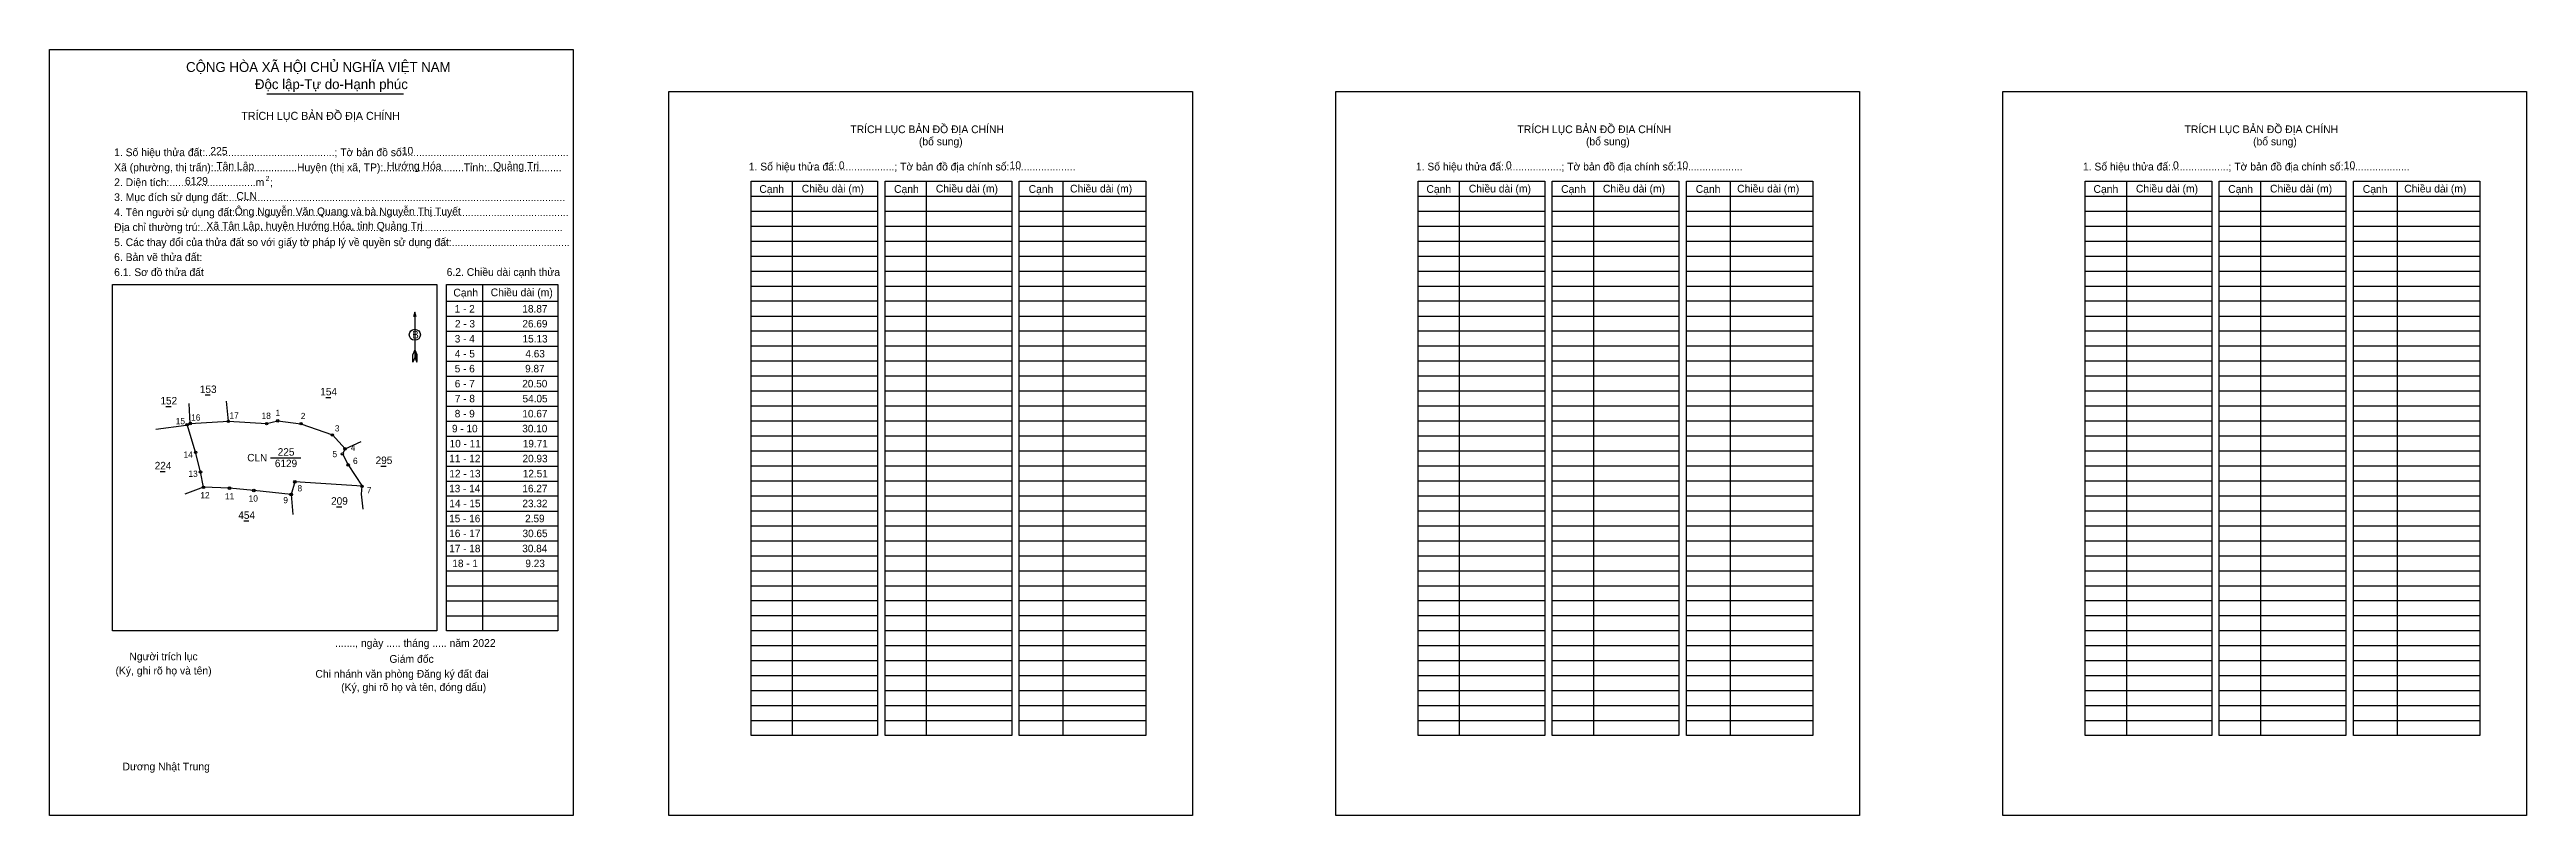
# Model space of a CAD drawing. Extents: x 546083 to 548074, y 1837228 to 1837844.
import ezdxf

# ---------------------------------------------------------------- set-up
doc = ezdxf.new("R2010")
doc.units = 0
for name, color, linetype in [('Level 1', 7, 'Continuous'), ('Level 10', 7, 'Continuous'), ('Level 11', 7, 'Continuous'), ('Level 13', 7, 'Continuous'), ('Level 2', 7, 'Continuous'), ('Level 27', 7, 'Continuous'), ('Level 36', 7, 'Continuous'), ('Level 52', 7, 'Continuous'), ('Level 6', 7, 'Continuous'), ('Level 63', 7, 'Continuous'), ('Level 9', 7, 'Continuous')]:
    doc.layers.add(name, color=color, linetype=linetype)

msp = doc.modelspace()

# ---------------------------------------------------------------- linework, layer by layer
at = {"layer": 'Level 1'}
for p, q in [((546082.6, 1837844.1), (546082.6, 1837844.1)), ((546580.5, 1837810.5), (546580.5, 1837810.5)), ((546679.7, 1837738.3), (546679.7, 1837292.7)), ((546787.5, 1837738.3), (546787.5, 1837292.7)), ((546897.4, 1837738.3), (546897.4, 1837292.7)), ((547216, 1837738.3), (547216, 1837292.7)), ((547323.8, 1837738.3), (547323.8, 1837292.7)), ((547433.7, 1837738.3), (547433.7, 1837292.7)), ((547752.3, 1837738.3), (547752.3, 1837292.7)), ((547860.1, 1837738.3), (547860.1, 1837292.7)), ((547970, 1837738.3), (547970, 1837292.7)), ((546646.6, 1837726.3), (546748.4, 1837726.3)), ((546646.6, 1837714.2), (546748.4, 1837714.2)), ((546754.4, 1837726.3), (546856.2, 1837726.3)), ((546754.4, 1837714.2), (546856.2, 1837714.2)), ((546862.3, 1837726.3), (546964, 1837726.3)), ((546862.3, 1837714.2), (546964, 1837714.2)), ((547182.9, 1837726.3), (547284.7, 1837726.3)), ((547182.9, 1837714.2), (547284.7, 1837714.2)), ((547290.7, 1837726.3), (547392.5, 1837726.3)), ((547290.7, 1837714.2), (547392.5, 1837714.2)), ((547398.6, 1837726.3), (547500.3, 1837726.3)), ((547398.6, 1837714.2), (547500.3, 1837714.2)), ((547719.2, 1837726.3), (547821, 1837726.3)), ((547719.2, 1837714.2), (547821, 1837714.2)), ((547827, 1837726.3), (547928.8, 1837726.3)), ((547827, 1837714.2), (547928.8, 1837714.2)), ((547934.9, 1837726.3), (548036.6, 1837726.3)), ((547934.9, 1837714.2), (548036.6, 1837714.2)), ((546646.6, 1837702.2), (546748.4, 1837702.2)), ((546754.4, 1837702.2), (546856.2, 1837702.2)), ((546862.3, 1837702.2), (546964, 1837702.2)), ((547182.9, 1837702.2), (547284.7, 1837702.2)), ((547290.7, 1837702.2), (547392.5, 1837702.2)), ((547398.6, 1837702.2), (547500.3, 1837702.2)), ((547719.2, 1837702.2), (547821, 1837702.2)), ((547827, 1837702.2), (547928.8, 1837702.2)), ((547934.9, 1837702.2), (548036.6, 1837702.2)), ((546646.6, 1837690.1), (546748.4, 1837690.1)), ((546646.6, 1837678.1), (546748.4, 1837678.1)), ((546754.4, 1837690.1), (546856.2, 1837690.1)), ((546754.4, 1837678.1), (546856.2, 1837678.1)), ((546862.3, 1837690.1), (546964, 1837690.1)), ((546862.3, 1837678.1), (546964, 1837678.1)), ((547182.9, 1837690.1), (547284.7, 1837690.1)), ((547182.9, 1837678.1), (547284.7, 1837678.1)), ((547290.7, 1837690.1), (547392.5, 1837690.1)), ((547290.7, 1837678.1), (547392.5, 1837678.1)), ((547398.6, 1837690.1), (547500.3, 1837690.1)), ((547398.6, 1837678.1), (547500.3, 1837678.1)), ((547719.2, 1837690.1), (547821, 1837690.1)), ((547719.2, 1837678.1), (547821, 1837678.1)), ((547827, 1837690.1), (547928.8, 1837690.1)), ((547827, 1837678.1), (547928.8, 1837678.1)), ((547934.9, 1837690.1), (548036.6, 1837690.1)), ((547934.9, 1837678.1), (548036.6, 1837678.1)), ((546133.3, 1837655.2), (546133.3, 1837655.2)), ((546430.8, 1837655.2), (546430.8, 1837376.8)), ((546646.6, 1837666), (546748.4, 1837666)), ((546754.4, 1837666), (546856.2, 1837666)), ((546862.3, 1837666), (546964, 1837666)), ((547182.9, 1837666), (547284.7, 1837666)), ((547290.7, 1837666), (547392.5, 1837666)), ((547398.6, 1837666), (547500.3, 1837666)), ((547719.2, 1837666), (547821, 1837666)), ((547827, 1837666), (547928.8, 1837666)), ((547934.9, 1837666), (548036.6, 1837666)), ((546401.9, 1837641.8), (546491.3, 1837641.8)), ((546646.6, 1837654), (546748.4, 1837654)), ((546646.6, 1837642), (546748.4, 1837642)), ((546754.4, 1837654), (546856.2, 1837654)), ((546754.4, 1837642), (546856.2, 1837642)), ((546862.3, 1837654), (546964, 1837654)), ((546862.3, 1837642), (546964, 1837642)), ((547182.9, 1837654), (547284.7, 1837654)), ((547182.9, 1837642), (547284.7, 1837642)), ((547290.7, 1837654), (547392.5, 1837654)), ((547290.7, 1837642), (547392.5, 1837642)), ((547398.6, 1837654), (547500.3, 1837654)), ((547398.6, 1837642), (547500.3, 1837642)), ((547719.2, 1837654), (547821, 1837654)), ((547719.2, 1837642), (547821, 1837642)), ((547827, 1837654), (547928.8, 1837654)), ((547827, 1837642), (547928.8, 1837642)), ((547934.9, 1837654), (548036.6, 1837654)), ((547934.9, 1837642), (548036.6, 1837642)), ((546376.3, 1837633), (546376.3, 1837596.6)), ((546401.9, 1837629.7), (546491.3, 1837629.7)), ((546401.9, 1837617.7), (546491.3, 1837617.7)), ((546646.6, 1837629.9), (546748.4, 1837629.9)), ((546646.6, 1837617.9), (546748.4, 1837617.9)), ((546754.4, 1837629.9), (546856.2, 1837629.9)), ((546754.4, 1837617.9), (546856.2, 1837617.9)), ((546862.3, 1837629.9), (546964, 1837629.9)), ((546862.3, 1837617.9), (546964, 1837617.9)), ((547182.9, 1837629.9), (547284.7, 1837629.9)), ((547182.9, 1837617.9), (547284.7, 1837617.9)), ((547290.7, 1837629.9), (547392.5, 1837629.9)), ((547290.7, 1837617.9), (547392.5, 1837617.9)), ((547398.6, 1837629.9), (547500.3, 1837629.9)), ((547398.6, 1837617.9), (547500.3, 1837617.9)), ((547719.2, 1837629.9), (547821, 1837629.9)), ((547719.2, 1837617.9), (547821, 1837617.9)), ((547827, 1837629.9), (547928.8, 1837629.9)), ((547827, 1837617.9), (547928.8, 1837617.9)), ((547934.9, 1837629.9), (548036.6, 1837629.9)), ((547934.9, 1837617.9), (548036.6, 1837617.9)), ((546374.7, 1837592.9), (546374.8, 1837598.9)), ((546376.3, 1837596.6), (546374.7, 1837592.9)), ((546376.3, 1837602.6), (546374.8, 1837598.9)), ((546376.3, 1837602.6), (546377.9, 1837598.9)), ((546376.3, 1837602.1), (546377.9, 1837598.4)), ((546376.3, 1837601.6), (546377.9, 1837597.8)), ((546376.3, 1837601), (546377.9, 1837597.3)), ((546376.3, 1837600.5), (546377.9, 1837596.7)), ((546376.3, 1837600), (546377.9, 1837596.2)), ((546376.3, 1837599.5), (546377.9, 1837595.7)), ((546376.3, 1837598.9), (546377.9, 1837595.1)), ((546376.3, 1837598.4), (546377.9, 1837594.6)), ((546376.3, 1837597.9), (546377.9, 1837594)), ((546376.3, 1837597.4), (546378, 1837593.5)), ((546376.3, 1837596.6), (546378, 1837592.9)), ((546378, 1837592.9), (546377.9, 1837598.9)), ((546401.9, 1837605.6), (546491.3, 1837605.6)), ((546646.6, 1837605.8), (546748.4, 1837605.8)), ((546754.4, 1837605.8), (546856.2, 1837605.8)), ((546862.3, 1837605.8), (546964, 1837605.8)), ((547182.9, 1837605.8), (547284.7, 1837605.8)), ((547290.7, 1837605.8), (547392.5, 1837605.8)), ((547398.6, 1837605.8), (547500.3, 1837605.8)), ((547719.2, 1837605.8), (547821, 1837605.8)), ((547827, 1837605.8), (547928.8, 1837605.8)), ((547934.9, 1837605.8), (548036.6, 1837605.8)), ((546401.9, 1837593.6), (546491.3, 1837593.6)), ((546401.9, 1837581.5), (546491.3, 1837581.5)), ((546646.6, 1837593.8), (546748.4, 1837593.8)), ((546646.6, 1837581.7), (546748.4, 1837581.7)), ((546754.4, 1837593.8), (546856.2, 1837593.8)), ((546754.4, 1837581.7), (546856.2, 1837581.7)), ((546862.3, 1837593.8), (546964, 1837593.8)), ((546862.3, 1837581.7), (546964, 1837581.7)), ((547182.9, 1837593.8), (547284.7, 1837593.8)), ((547182.9, 1837581.7), (547284.7, 1837581.7)), ((547290.7, 1837593.8), (547392.5, 1837593.8)), ((547290.7, 1837581.7), (547392.5, 1837581.7)), ((547398.6, 1837593.8), (547500.3, 1837593.8)), ((547398.6, 1837581.7), (547500.3, 1837581.7)), ((547719.2, 1837593.8), (547821, 1837593.8)), ((547719.2, 1837581.7), (547821, 1837581.7)), ((547827, 1837593.8), (547928.8, 1837593.8)), ((547827, 1837581.7), (547928.8, 1837581.7)), ((547934.9, 1837593.8), (548036.6, 1837593.8)), ((547934.9, 1837581.7), (548036.6, 1837581.7)), ((546401.9, 1837569.5), (546491.3, 1837569.5)), ((546401.9, 1837557.5), (546491.3, 1837557.5)), ((546646.6, 1837569.7), (546748.4, 1837569.7)), ((546646.6, 1837557.6), (546748.4, 1837557.6)), ((546754.4, 1837569.7), (546856.2, 1837569.7)), ((546754.4, 1837557.6), (546856.2, 1837557.6)), ((546862.3, 1837569.7), (546964, 1837569.7)), ((546862.3, 1837557.6), (546964, 1837557.6)), ((547182.9, 1837569.7), (547284.7, 1837569.7)), ((547182.9, 1837557.6), (547284.7, 1837557.6)), ((547290.7, 1837569.7), (547392.5, 1837569.7)), ((547290.7, 1837557.6), (547392.5, 1837557.6)), ((547398.6, 1837569.7), (547500.3, 1837569.7)), ((547398.6, 1837557.6), (547500.3, 1837557.6)), ((547719.2, 1837569.7), (547821, 1837569.7)), ((547719.2, 1837557.6), (547821, 1837557.6)), ((547827, 1837569.7), (547928.8, 1837569.7)), ((547827, 1837557.6), (547928.8, 1837557.6)), ((547934.9, 1837569.7), (548036.6, 1837569.7)), ((547934.9, 1837557.6), (548036.6, 1837557.6)), ((546401.9, 1837545.4), (546491.3, 1837545.4)), ((546646.6, 1837545.6), (546748.4, 1837545.6)), ((546754.4, 1837545.6), (546856.2, 1837545.6)), ((546862.3, 1837545.6), (546964, 1837545.6)), ((547182.9, 1837545.6), (547284.7, 1837545.6)), ((547290.7, 1837545.6), (547392.5, 1837545.6)), ((547398.6, 1837545.6), (547500.3, 1837545.6)), ((547719.2, 1837545.6), (547821, 1837545.6)), ((547827, 1837545.6), (547928.8, 1837545.6)), ((547934.9, 1837545.6), (548036.6, 1837545.6)), ((546401.9, 1837533.4), (546491.3, 1837533.4)), ((546401.9, 1837521.3), (546491.3, 1837521.3)), ((546646.6, 1837533.6), (546748.4, 1837533.6)), ((546646.6, 1837521.5), (546748.4, 1837521.5)), ((546754.4, 1837533.6), (546856.2, 1837533.6)), ((546754.4, 1837521.5), (546856.2, 1837521.5)), ((546862.3, 1837533.6), (546964, 1837533.6)), ((546862.3, 1837521.5), (546964, 1837521.5)), ((547182.9, 1837533.6), (547284.7, 1837533.6)), ((547182.9, 1837521.5), (547284.7, 1837521.5)), ((547290.7, 1837533.6), (547392.5, 1837533.6)), ((547290.7, 1837521.5), (547392.5, 1837521.5)), ((547398.6, 1837533.6), (547500.3, 1837533.6)), ((547398.6, 1837521.5), (547500.3, 1837521.5)), ((547719.2, 1837533.6), (547821, 1837533.6)), ((547719.2, 1837521.5), (547821, 1837521.5)), ((547827, 1837533.6), (547928.8, 1837533.6)), ((547827, 1837521.5), (547928.8, 1837521.5)), ((547934.9, 1837533.6), (548036.6, 1837533.6)), ((547934.9, 1837521.5), (548036.6, 1837521.5)), ((546401.9, 1837509.3), (546491.3, 1837509.3)), ((546401.9, 1837497.2), (546491.3, 1837497.2)), ((546646.6, 1837509.5), (546748.4, 1837509.5)), ((546646.6, 1837497.4), (546748.4, 1837497.4)), ((546754.4, 1837509.5), (546856.2, 1837509.5)), ((546754.4, 1837497.4), (546856.2, 1837497.4)), ((546862.3, 1837509.5), (546964, 1837509.5)), ((546862.3, 1837497.4), (546964, 1837497.4)), ((547182.9, 1837509.5), (547284.7, 1837509.5)), ((547182.9, 1837497.4), (547284.7, 1837497.4)), ((547290.7, 1837509.5), (547392.5, 1837509.5)), ((547290.7, 1837497.4), (547392.5, 1837497.4)), ((547398.6, 1837509.5), (547500.3, 1837509.5)), ((547398.6, 1837497.4), (547500.3, 1837497.4)), ((547719.2, 1837509.5), (547821, 1837509.5)), ((547719.2, 1837497.4), (547821, 1837497.4)), ((547827, 1837509.5), (547928.8, 1837509.5)), ((547827, 1837497.4), (547928.8, 1837497.4)), ((547934.9, 1837509.5), (548036.6, 1837509.5)), ((547934.9, 1837497.4), (548036.6, 1837497.4)), ((546401.9, 1837485.2), (546491.3, 1837485.2)), ((546646.6, 1837485.4), (546748.4, 1837485.4)), ((546754.4, 1837485.4), (546856.2, 1837485.4)), ((546862.3, 1837485.4), (546964, 1837485.4)), ((547182.9, 1837485.4), (547284.7, 1837485.4)), ((547290.7, 1837485.4), (547392.5, 1837485.4)), ((547398.6, 1837485.4), (547500.3, 1837485.4)), ((547719.2, 1837485.4), (547821, 1837485.4)), ((547827, 1837485.4), (547928.8, 1837485.4)), ((547934.9, 1837485.4), (548036.6, 1837485.4)), ((546401.9, 1837473.1), (546491.3, 1837473.1)), ((546401.9, 1837461.1), (546491.3, 1837461.1)), ((546646.6, 1837473.3), (546748.4, 1837473.3)), ((546646.6, 1837461.3), (546748.4, 1837461.3)), ((546754.4, 1837473.3), (546856.2, 1837473.3)), ((546754.4, 1837461.3), (546856.2, 1837461.3)), ((546862.3, 1837473.3), (546964, 1837473.3)), ((546862.3, 1837461.3), (546964, 1837461.3)), ((547182.9, 1837473.3), (547284.7, 1837473.3)), ((547182.9, 1837461.3), (547284.7, 1837461.3)), ((547290.7, 1837473.3), (547392.5, 1837473.3)), ((547290.7, 1837461.3), (547392.5, 1837461.3)), ((547398.6, 1837473.3), (547500.3, 1837473.3)), ((547398.6, 1837461.3), (547500.3, 1837461.3)), ((547719.2, 1837473.3), (547821, 1837473.3)), ((547719.2, 1837461.3), (547821, 1837461.3)), ((547827, 1837473.3), (547928.8, 1837473.3)), ((547827, 1837461.3), (547928.8, 1837461.3)), ((547934.9, 1837473.3), (548036.6, 1837473.3)), ((547934.9, 1837461.3), (548036.6, 1837461.3)), ((546401.9, 1837449.1), (546491.3, 1837449.1)), ((546401.9, 1837437), (546491.3, 1837437)), ((546646.6, 1837449.2), (546748.4, 1837449.2)), ((546646.6, 1837437.2), (546748.4, 1837437.2)), ((546754.4, 1837449.2), (546856.2, 1837449.2)), ((546754.4, 1837437.2), (546856.2, 1837437.2)), ((546862.3, 1837449.2), (546964, 1837449.2)), ((546862.3, 1837437.2), (546964, 1837437.2)), ((547182.9, 1837449.2), (547284.7, 1837449.2)), ((547182.9, 1837437.2), (547284.7, 1837437.2)), ((547290.7, 1837449.2), (547392.5, 1837449.2)), ((547290.7, 1837437.2), (547392.5, 1837437.2)), ((547398.6, 1837449.2), (547500.3, 1837449.2)), ((547398.6, 1837437.2), (547500.3, 1837437.2)), ((547719.2, 1837449.2), (547821, 1837449.2)), ((547719.2, 1837437.2), (547821, 1837437.2)), ((547827, 1837449.2), (547928.8, 1837449.2)), ((547827, 1837437.2), (547928.8, 1837437.2)), ((547934.9, 1837449.2), (548036.6, 1837449.2)), ((547934.9, 1837437.2), (548036.6, 1837437.2)), ((546401.9, 1837425), (546491.3, 1837425)), ((546646.6, 1837425.1), (546748.4, 1837425.1)), ((546754.4, 1837425.1), (546856.2, 1837425.1)), ((546862.3, 1837425.1), (546964, 1837425.1)), ((547182.9, 1837425.1), (547284.7, 1837425.1)), ((547290.7, 1837425.1), (547392.5, 1837425.1)), ((547398.6, 1837425.1), (547500.3, 1837425.1)), ((547719.2, 1837425.1), (547821, 1837425.1)), ((547827, 1837425.1), (547928.8, 1837425.1)), ((547934.9, 1837425.1), (548036.6, 1837425.1)), ((546401.9, 1837412.9), (546491.3, 1837412.9)), ((546401.9, 1837400.9), (546491.3, 1837400.9)), ((546646.6, 1837413.1), (546748.4, 1837413.1)), ((546646.6, 1837401.1), (546748.4, 1837401.1)), ((546754.4, 1837413.1), (546856.2, 1837413.1)), ((546754.4, 1837401.1), (546856.2, 1837401.1)), ((546862.3, 1837413.1), (546964, 1837413.1)), ((546862.3, 1837401.1), (546964, 1837401.1)), ((547182.9, 1837413.1), (547284.7, 1837413.1)), ((547182.9, 1837401.1), (547284.7, 1837401.1)), ((547290.7, 1837413.1), (547392.5, 1837413.1)), ((547290.7, 1837401.1), (547392.5, 1837401.1)), ((547398.6, 1837413.1), (547500.3, 1837413.1)), ((547398.6, 1837401.1), (547500.3, 1837401.1)), ((547719.2, 1837413.1), (547821, 1837413.1)), ((547719.2, 1837401.1), (547821, 1837401.1)), ((547827, 1837413.1), (547928.8, 1837413.1)), ((547827, 1837401.1), (547928.8, 1837401.1)), ((547934.9, 1837413.1), (548036.6, 1837413.1)), ((547934.9, 1837401.1), (548036.6, 1837401.1)), ((546393.9, 1837376.8), (546393.9, 1837376.8)), ((546401.9, 1837388.8), (546491.3, 1837388.8)), ((546646.6, 1837389), (546748.4, 1837389)), ((546646.6, 1837377), (546748.4, 1837377)), ((546754.4, 1837389), (546856.2, 1837389)), ((546754.4, 1837377), (546856.2, 1837377)), ((546862.3, 1837389), (546964, 1837389)), ((546862.3, 1837377), (546964, 1837377)), ((547182.9, 1837389), (547284.7, 1837389)), ((547182.9, 1837377), (547284.7, 1837377)), ((547290.7, 1837389), (547392.5, 1837389)), ((547290.7, 1837377), (547392.5, 1837377)), ((547398.6, 1837389), (547500.3, 1837389)), ((547398.6, 1837377), (547500.3, 1837377)), ((547719.2, 1837389), (547821, 1837389)), ((547719.2, 1837377), (547821, 1837377)), ((547827, 1837389), (547928.8, 1837389)), ((547827, 1837377), (547928.8, 1837377)), ((547934.9, 1837389), (548036.6, 1837389)), ((547934.9, 1837377), (548036.6, 1837377)), ((546646.6, 1837364.9), (546748.4, 1837364.9)), ((546754.4, 1837364.9), (546856.2, 1837364.9)), ((546862.3, 1837364.9), (546964, 1837364.9)), ((547182.9, 1837364.9), (547284.7, 1837364.9)), ((547290.7, 1837364.9), (547392.5, 1837364.9)), ((547398.6, 1837364.9), (547500.3, 1837364.9)), ((547719.2, 1837364.9), (547821, 1837364.9)), ((547827, 1837364.9), (547928.8, 1837364.9)), ((547934.9, 1837364.9), (548036.6, 1837364.9)), ((546646.6, 1837352.9), (546748.4, 1837352.9)), ((546646.6, 1837340.8), (546748.4, 1837340.8)), ((546754.4, 1837352.9), (546856.2, 1837352.9)), ((546754.4, 1837340.8), (546856.2, 1837340.8)), ((546862.3, 1837352.9), (546964, 1837352.9)), ((546862.3, 1837340.8), (546964, 1837340.8)), ((547182.9, 1837352.9), (547284.7, 1837352.9)), ((547182.9, 1837340.8), (547284.7, 1837340.8)), ((547290.7, 1837352.9), (547392.5, 1837352.9)), ((547290.7, 1837340.8), (547392.5, 1837340.8)), ((547398.6, 1837352.9), (547500.3, 1837352.9)), ((547398.6, 1837340.8), (547500.3, 1837340.8)), ((547719.2, 1837352.9), (547821, 1837352.9)), ((547719.2, 1837340.8), (547821, 1837340.8)), ((547827, 1837352.9), (547928.8, 1837352.9)), ((547827, 1837340.8), (547928.8, 1837340.8)), ((547934.9, 1837352.9), (548036.6, 1837352.9)), ((547934.9, 1837340.8), (548036.6, 1837340.8)), ((546646.6, 1837328.8), (546748.4, 1837328.8)), ((546646.6, 1837316.7), (546748.4, 1837316.7)), ((546754.4, 1837328.8), (546856.2, 1837328.8)), ((546754.4, 1837316.7), (546856.2, 1837316.7)), ((546862.3, 1837328.8), (546964, 1837328.8)), ((546862.3, 1837316.7), (546964, 1837316.7)), ((547182.9, 1837328.8), (547284.7, 1837328.8)), ((547182.9, 1837316.7), (547284.7, 1837316.7)), ((547290.7, 1837328.8), (547392.5, 1837328.8)), ((547290.7, 1837316.7), (547392.5, 1837316.7)), ((547398.6, 1837328.8), (547500.3, 1837328.8)), ((547398.6, 1837316.7), (547500.3, 1837316.7)), ((547719.2, 1837328.8), (547821, 1837328.8)), ((547719.2, 1837316.7), (547821, 1837316.7)), ((547827, 1837328.8), (547928.8, 1837328.8)), ((547827, 1837316.7), (547928.8, 1837316.7)), ((547934.9, 1837328.8), (548036.6, 1837328.8)), ((547934.9, 1837316.7), (548036.6, 1837316.7)), ((546646.6, 1837304.7), (546748.4, 1837304.7)), ((546754.4, 1837304.7), (546856.2, 1837304.7)), ((546862.3, 1837304.7), (546964, 1837304.7)), ((547182.9, 1837304.7), (547284.7, 1837304.7)), ((547290.7, 1837304.7), (547392.5, 1837304.7)), ((547398.6, 1837304.7), (547500.3, 1837304.7)), ((547719.2, 1837304.7), (547821, 1837304.7)), ((547827, 1837304.7), (547928.8, 1837304.7)), ((547934.9, 1837304.7), (548036.6, 1837304.7)), ((546503.6, 1837228.4), (546503.6, 1837228.4)), ((547001.4, 1837228.4), (547001.4, 1837228.4))]:
    msp.add_line(p, q, dxfattribs=at)
for points in [[(546646.6, 1837738.3), (546748.4, 1837738.3), (546748.4, 1837292.7), (546646.6, 1837292.7)], [(546754.4, 1837738.3), (546856.2, 1837738.3), (546856.2, 1837292.7), (546754.4, 1837292.7)], [(546862.3, 1837738.3), (546964, 1837738.3), (546964, 1837292.7), (546862.3, 1837292.7)], [(547182.9, 1837738.3), (547284.7, 1837738.3), (547284.7, 1837292.7), (547182.9, 1837292.7)], [(547290.7, 1837738.3), (547392.5, 1837738.3), (547392.5, 1837292.7), (547290.7, 1837292.7)], [(547398.6, 1837738.3), (547500.3, 1837738.3), (547500.3, 1837292.7), (547398.6, 1837292.7)], [(547719.2, 1837738.3), (547821, 1837738.3), (547821, 1837292.7), (547719.2, 1837292.7)], [(547827, 1837738.3), (547928.8, 1837738.3), (547928.8, 1837292.7), (547827, 1837292.7)], [(547934.9, 1837738.3), (548036.6, 1837738.3), (548036.6, 1837292.7), (547934.9, 1837292.7)], [(546133.3, 1837655.2), (546393.9, 1837655.2), (546393.9, 1837376.8), (546133.3, 1837376.8)], [(546401.9, 1837655.2), (546491.3, 1837655.2), (546491.3, 1837376.8), (546401.9, 1837376.8)]]:
    msp.add_lwpolyline(points, close=True, dxfattribs=at)
msp.add_lwpolyline([(546377.4, 1837629.1), (546376.3, 1837633), (546375.3, 1837629.1)], dxfattribs=at)
msp.add_circle((546376.3, 1837614.8), 4.45, dxfattribs=at)
at = {"layer": 'Level 10'}
msp.add_lwpolyline([(546193.3, 1837542.6), (546195.8, 1837543.5), (546226.4, 1837545.3), (546257.2, 1837543.4), (546266.1, 1837545.6), (546284.8, 1837543.3), (546310, 1837534.3), (546320.2, 1837523.1), (546318.1, 1837519), (546322.7, 1837510.2), (546333.9, 1837493), (546279.9, 1837496.6), (546276.9, 1837486.4), (546246.9, 1837489.6), (546227.3, 1837491.5), (546206.4, 1837492.2), (546204, 1837504.5), (546200.1, 1837520.3)], close=True, dxfattribs=at)
at = {"layer": 'Level 11'}
for centre in [(546193.3, 1837542.6), (546193.3, 1837542.6), (546195.8, 1837543.5), (546226.4, 1837545.3), (546257.2, 1837543.4), (546266.1, 1837545.6), (546284.8, 1837543.3), (546310, 1837534.3), (546200.1, 1837520.3), (546318.1, 1837519), (546320.2, 1837523.1), (546204, 1837504.5), (546279.9, 1837496.6), (546322.7, 1837510.2), (546206.4, 1837492.2), (546227.3, 1837491.5), (546246.9, 1837489.6), (546276.9, 1837486.4), (546333.9, 1837493)]:
    msp.add_circle(centre, 1, dxfattribs=at)
at = {"layer": 'Level 13'}
for p, q in [((546257.3, 1837808.5), (546367.2, 1837808.5)), ((546168.1, 1837538.9), (546192.4, 1837542.2)), ((546320.2, 1837523.1), (546333.1, 1837529)), ((546333.5, 1837486.7), (546333.9, 1837493)), ((546334.9, 1837474.7), (546333.5, 1837486.7))]:
    msp.add_line(p, q, dxfattribs=at)
at = {"layer": 'Level 2'}
for points in [[(546082.6, 1837844.1), (546503.5, 1837844.1), (546503.5, 1837228.4), (546082.6, 1837228.4)], [(546580.5, 1837810.5), (547001.4, 1837810.5), (547001.4, 1837228.4), (546580.5, 1837228.4)], [(547116.8, 1837810.5), (547537.7, 1837810.5), (547537.7, 1837228.4), (547116.8, 1837228.4)], [(547653.1, 1837810.5), (548074, 1837810.5), (548074, 1837228.4), (547653.1, 1837228.4)]]:
    msp.add_lwpolyline(points, close=True, dxfattribs=at)
at = {"layer": 'Level 27'}
for p, q in [((546195.8, 1837543.5), (546194.8, 1837559.5)), ((546226.4, 1837545.3), (546224.9, 1837561.3)), ((546206.4, 1837492.2), (546191.3, 1837486.7)), ((546276.9, 1837486.4), (546278.3, 1837470.4))]:
    msp.add_line(p, q, dxfattribs=at)
at = {"layer": 'Level 9'}
for p, q in [((546176.2, 1837557.2), (546180.3, 1837557.2)), ((546207.7, 1837566.4), (546211.8, 1837566.4)), ((546304.7, 1837564.5), (546308.9, 1837564.5)), ((546260.4, 1837516), (546284.6, 1837516)), ((546171.6, 1837505), (546175.7, 1837505)), ((546349.1, 1837509.3), (546353.2, 1837509.3)), ((546313.4, 1837476.6), (546317.6, 1837476.6)), ((546238.9, 1837465.2), (546243, 1837465.2))]:
    msp.add_line(p, q, dxfattribs=at)

# ---------------------------------------------------------------- texts
at = {"layer": 'Level 1'}
for s, height, p in [('TRÍCH LỤC BẢN ĐỒ ĐỊA CHÍNH', 6.424, (546236.8, 1837787.6)), ('TRÍCH LỤC BẢN ĐỒ ĐỊA CHÍNH', 6.223, (546726.5, 1837776.9)), ('(bổ sung)', 6.22, (546781.6, 1837767.1)), ('TRÍCH LỤC BẢN ĐỒ ĐỊA CHÍNH', 6.223, (547262.8, 1837776.9)), ('(bổ sung)', 6.22, (547317.9, 1837767.1)), ('TRÍCH LỤC BẢN ĐỒ ĐỊA CHÍNH', 6.223, (547799.1, 1837776.9)), ('(bổ sung)', 6.22, (547854.2, 1837767.1)), ('1. Số hiệu thửa đất:.............................................; Tờ bản đồ số:.........................................................', 6.2231, (546134.6, 1837758.4)), ('1. Số hiệu thửa đấ:....................; Tờ bản đồ địa chính số:.......................', 6.223, (546644.8, 1837746.9)), ('1. Số hiệu thửa đấ:....................; Tờ bản đồ địa chính số:.......................', 6.223, (547181.1, 1837746.9)), ('1. Số hiệu thửa đấ:....................; Tờ bản đồ địa chính số:.......................', 6.223, (547717.4, 1837746.9)), ('Xã (phường, thị trấn):.............................Huyện (thị xã, TP):............................Tỉnh:..........................', 6.2231, (546134.6, 1837746.3)), ('2. Diện tích:..............................m  ;', 6.223, (546134.6, 1837734.3)), ('2', 4.01, (546256.4, 1837738.5)), ('Cạnh', 6.22, (546653.3, 1837728.9)), ('Chiều dài (m)', 6.223, (546687.4, 1837729.2)), ('Cạnh', 6.22, (546761.6, 1837728.9)), ('Chiều dài (m)', 6.223, (546795.2, 1837729.2)), ('Cạnh', 6.22, (546869.8, 1837728.9)), ('Chiều dài (m)', 6.223, (546903.1, 1837729.2)), ('Cạnh', 6.22, (547189.6, 1837728.9)), ('Chiều dài (m)', 6.223, (547223.7, 1837729.2)), ('Cạnh', 6.22, (547297.9, 1837728.9)), ('Chiều dài (m)', 6.223, (547331.5, 1837729.2)), ('Cạnh', 6.22, (547406.1, 1837728.9)), ('Chiều dài (m)', 6.223, (547439.4, 1837729.2)), ('Cạnh', 6.22, (547725.9, 1837728.9)), ('Chiều dài (m)', 6.223, (547760, 1837729.2)), ('Cạnh', 6.22, (547834.2, 1837728.9)), ('Chiều dài (m)', 6.223, (547867.8, 1837729.2)), ('Cạnh', 6.22, (547942.4, 1837728.9)), ('Chiều dài (m)', 6.223, (547975.7, 1837729.2)), ('4. Tên người sử dụng đất:....................................................................................................................', 6.2231, (546134.6, 1837710.2)), ('3. Mục đích sử dụng đất:.....................................................................................................................', 6.2231, (546134.6, 1837722.3)), ('Địa chỉ thường trú:..............................................................................................................................', 6.2231, (546134.6, 1837698.2)), ('5. Các thay đổi của thửa đất so với giấy tờ pháp lý về quyền sử dụng đất:.........................................', 6.2231, (546134.6, 1837686.1)), ('6. Bản vẽ thửa đất:', 6.223, (546134.6, 1837674.1)), ('6.1. Sơ đồ thửa đất', 6.223, (546134.6, 1837662)), ('6.2. Chiều dài cạnh thửa', 6.223, (546401.9, 1837662.1)), ('Cạnh', 6.22, (546407.3, 1837645.6)), ('Chiều dài (m)', 6.223, (546437.3, 1837645.8)), ('B', 6.02, (546374.1, 1837611.9)), ('Người trích lục', 6.223, (546146.8, 1837353.1)), ('......., ngày ..... tháng ..... năm 2022', 6.223, (546312.2, 1837363.9)), ('Giám đốc', 6.22, (546355.9, 1837351.1)), ('(Ký, ghi rõ họ và tên)', 6.223, (546135.7, 1837341.7)), ('Chi nhánh văn phòng Đăng ký đất đai', 6.223, (546296.4, 1837339.1)), ('(Ký, ghi rõ họ và tên, đóng dấu)', 6.223, (546317.1, 1837328.4)), ('Dương Nhật Trung', 6.223, (546141.3, 1837264.6))]:
    msp.add_text(s, height=height, dxfattribs=at).set_placement(p)
at = {"layer": 'Level 13'}
for s, height, p in [('CỘNG HÒA XÃ HỘI CHỦ NGHĨA VIỆT NAM', 7.95, (546192.4, 1837826.1)), ('Độc lập-Tự do-Hạnh phúc', 7.95, (546247.8, 1837812.3)), ('CLN', 6.02, (546241.6, 1837513)), ('225', 6.02, (546266.1, 1837517.6)), ('6129', 6.02, (546263.8, 1837508.4))]:
    msp.add_text(s, height=height, dxfattribs=at).set_placement(p)
at = {"layer": 'Level 36'}
for s, p in [('152', (546171.8, 1837558.8)), ('153', (546203.5, 1837568)), ('154', (546300.3, 1837566.1)), ('295', (546344.8, 1837510.9)), ('224', (546167.2, 1837506.6)), ('209', (546309, 1837478.2)), ('454', (546234.4, 1837466.8))]:
    msp.add_text(s, height=6.02, dxfattribs=at).set_placement(p)
at = {"layer": 'Level 52'}
for s, p in [('1 - 2', (546408.4, 1837632.7)), ('18.87', (546462.8, 1837632.7)), ('3 - 4', (546408.4, 1837608.6)), ('2 - 3', (546408.6, 1837620.7)), ('26.69', (546462.8, 1837620.7)), ('15.13', (546462.9, 1837608.6)), ('4 - 5', (546408.5, 1837596.6)), ('4.63', (546465.2, 1837596.6)), ('5 - 6', (546408.4, 1837584.6)), ('6 - 7', (546408.4, 1837572.5)), ('20.50', (546462.7, 1837572.5)), ('9.87', (546465, 1837584.6)), ('7 - 8', (546408.5, 1837560.5)), ('54.05', (546462.9, 1837560.5)), ('9 - 10', (546406.2, 1837536.4)), ('8 - 9', (546408.4, 1837548.4)), ('30.10', (546462.7, 1837536.4)), ('10.67', (546462.8, 1837548.4)), ('11 - 12', (546404, 1837512.3)), ('10 - 11', (546404.3, 1837524.3)), ('20.93', (546462.9, 1837512.3)), ('19.71', (546463.1, 1837524.3)), ('12 - 13', (546404.1, 1837500.2)), ('12.51', (546463.1, 1837500.2)), ('13 - 14', (546403.9, 1837488.2)), ('14 - 15', (546404.1, 1837476.2)), ('23.32', (546462.8, 1837476.2)), ('16.27', (546462.8, 1837488.2)), ('15 - 16', (546403.9, 1837464.1)), ('16 - 17', (546404, 1837452.1)), ('30.65', (546462.9, 1837452.1)), ('2.59', (546465, 1837464.1)), ('17 - 18', (546404, 1837440)), ('30.84', (546462.7, 1837440)), ('18 - 1', (546406.5, 1837428)), ('9.23', (546465.2, 1837428))]:
    msp.add_text(s, height=6.02, dxfattribs=at).set_placement(p)
at = {"layer": 'Level 6'}
for s, height, p in [('225', 6.22, (546211.9, 1837759.5)), ('Tân Lập', 6.22, (546216.7, 1837747.5)), ('Hướng Hóa', 6.22, (546353.9, 1837747.5)), ('10', 6.22, (546365.8, 1837759.6)), ('Quảng Trị', 6.22, (546439.2, 1837747.5)), ('0', 6.22, (546717.2, 1837748)), ('10', 6.22, (546854.5, 1837748)), ('0', 6.22, (547253.5, 1837748)), ('10', 6.22, (547390.8, 1837748)), ('0', 6.22, (547789.8, 1837748)), ('10', 6.22, (547927.1, 1837748)), ('6129', 6.22, (546191.5, 1837735.4)), ('Ông Nguyễn Văn Quang và bà Nguyễn Thị Tuyết', 6.223, (546231.5, 1837710.9)), ('CLN', 6.22, (546232.8, 1837723.3)), ('Xã Tân Lập, huyện Hướng Hóa, tỉnh Quảng Trị', 6.223, (546208.8, 1837699.3))]:
    msp.add_text(s, height=height, dxfattribs=at).set_placement(p)
at = {"layer": 'Level 63'}
msp.add_text('D', height=0.0201, dxfattribs=at).set_placement((546246.9, 1837489.6))
msp.add_text('D', height=0.0201, dxfattribs=at).set_placement((546246.9, 1837489.6))
msp.add_text('D', height=0.0201, dxfattribs=at).set_placement((546246.9, 1837489.6))
msp.add_text('D', height=0.0201, dxfattribs=at).set_placement((546246.9, 1837489.6))
msp.add_text('D', height=0.0201, dxfattribs=at).set_placement((546246.9, 1837489.6))
at = {"layer": 'Level 9'}
for s, p in [('15', (546184.1, 1837542.9)), ('16', (546196.5, 1837545.8)), ('17', (546227.3, 1837547.4)), ('18', (546253.1, 1837547.2)), ('1', (546264.3, 1837549.5)), ('2', (546284.6, 1837547)), ('3', (546312, 1837537.1)), ('14', (546190.4, 1837516)), ('5', (546310.1, 1837516.4)), ('4', (546324.8, 1837521.5)), ('6', (546326.6, 1837511)), ('13', (546194.3, 1837500.6)), ('12', (546203.9, 1837483.3)), ('11', (546223.7, 1837482.5)), ('10', (546242.7, 1837480.7)), ('9', (546270.6, 1837479.4)), ('8', (546282, 1837488.9)), ('7', (546337.7, 1837487.3))]:
    msp.add_text(s, height=5.02, dxfattribs=at).set_placement(p)

doc.saveas('drawing.dxf')
